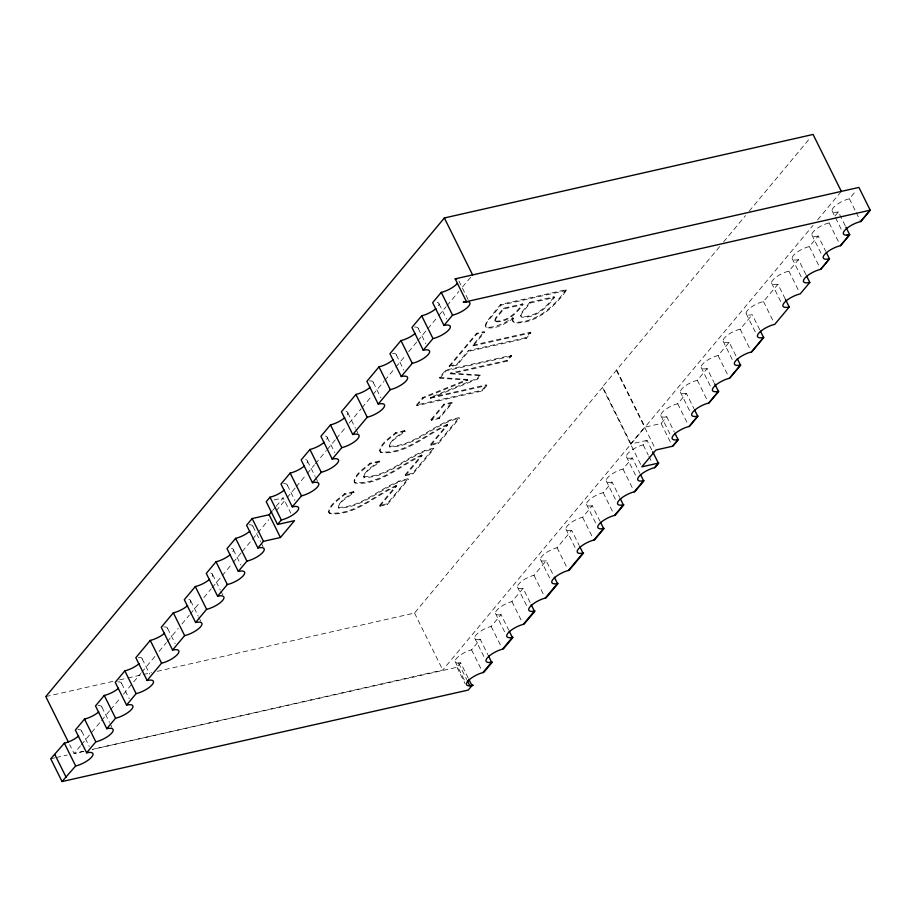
<?xml version="1.0" encoding="UTF-8"?>
<svg xmlns="http://www.w3.org/2000/svg" width="916" height="916" viewBox="0 0 916 916"><rect width="100%" height="100%" fill="white"/><g stroke="black" fill="none" stroke-linecap="round" stroke-linejoin="round"><path stroke-width="0.69" stroke-dasharray="4.58 3.44" d="M354.137 492.35L344.828 494.445C339.183 499.678 330.573 504.155 328.901 512.296L328.546 511.586C330.218 503.445 338.828 498.957 344.473 493.735L353.782 491.629C350.839 496.667 341.187 499.575 338.439 506.262L338.565 508.025C364.282 508.323 383.747 484.129 408.341 479.446L407.986 478.736C383.392 483.419 363.927 507.613 338.21 507.315L338.084 505.54L342.779 499.861L353.782 491.629M379.671 461.801L370.362 463.897C364.717 469.129 356.106 473.618 354.435 481.747L354.091 481.037C355.751 472.908 364.362 468.42 370.007 463.187L379.316 461.091C376.373 466.13 366.721 469.038 363.973 475.713L364.099 477.488C389.815 477.786 409.28 453.592 433.875 448.909L433.52 448.199C408.925 452.882 389.46 477.076 363.744 476.767L363.618 475.003L368.312 469.324L379.316 461.091M405.204 431.264L395.895 433.36C390.25 438.592 381.64 443.081 379.98 451.21L379.625 450.5C381.285 442.359 389.895 437.882 395.54 432.65L404.849 430.554C401.906 435.581 392.254 438.501 389.506 445.176L389.632 446.939C415.349 447.248 434.814 423.055 459.408 418.372L459.053 417.65C434.459 422.333 414.994 446.539 389.277 446.229L389.151 444.466L393.846 438.787L404.849 430.554M512.536 320.6L512.994 317.875L503.422 323.44L493.907 326.817L487.564 327.424L485.892 326.737L485.297 325.34L486.602 321.665L500.617 304.455L566.019 289.731L566.363 290.441C554.409 307.112 536.261 323.898 514.414 322.913L512.536 320.6L514.071 322.203C535.906 323.188 554.065 306.402 566.019 289.731M512.891 321.31L512.994 317.875M494.72 320.382L495.716 317.783L503.514 308.2L522.67 303.883L523.013 304.593C516.613 313.432 507.246 322.672 495.476 321.768L494.72 320.382L495.075 321.092C506.88 321.917 516.246 312.757 522.67 303.883M495.075 321.092L496.071 318.493L503.869 308.91L523.013 304.593M80.459 745.83L74.07 753.513L69.673 744.662M81.375 744.731L100.577 721.682M101.493 720.583L109.714 710.713M110.63 709.614L119.767 698.633M123.431 694.236L140.789 673.386M141.705 672.287L155.422 655.822M159.075 651.436L166.391 642.654M167.307 641.555L178.276 628.376M181.929 623.991L189.246 615.208M190.162 614.109L200.215 602.03M203.867 597.644L211.184 588.862M212.1 587.763L221.237 576.782M222.153 575.695L232.206 563.615M233.122 562.516L241.343 552.634M242.259 551.535L256.881 533.971M257.797 532.883L268.766 519.704M276.082 510.922L286.136 498.854M287.051 497.754L295.284 487.873M296.189 486.774L306.253 474.706M307.158 473.606L314.474 464.824M315.39 463.725L326.359 450.546M327.275 449.458L335.496 439.577M336.412 438.478L345.55 427.497M349.214 423.112L361.099 408.834M362.003 407.735L372.068 395.666M372.972 394.567L383.941 381.4M384.857 380.3L394.922 368.221M395.827 367.121L404.975 356.152M408.628 351.755L416.86 341.874M417.765 340.775L426.913 329.806M427.829 328.707L437.882 316.627M438.798 315.528L446.103 306.745M447.019 305.658L458.905 291.38M462.557 286.994L470.79 277.113M157.117 671.359L414.524 613.056L602.751 387.021L631.021 443.951M640.582 464.309L602.27 387.125L719.942 246.29M723.594 241.904L745.51 215.592M749.162 211.207L810.328 137.744M468.202 678.023L460.668 662.841L456.947 667.283L92.161 749.437L442.783 669.997L813.03 225.382M817.599 219.897L841.335 191.387M272.647 510.521L275.292 507.361M276.174 506.308L283.216 497.892L290.75 513.075M416.585 404.964L422.871 397.452L467.481 379.442L467.836 380.151L423.215 398.162L416.94 405.674L416.585 404.964L481.988 390.227L486.51 384.823L486.865 385.533L482.343 390.937L416.94 405.674M467.836 380.151L439.92 378.194L439.565 377.484L445.726 370.098L511.128 355.374L511.483 356.084L507.258 361.133L450.901 373.831L450.558 373.121L506.903 360.423L511.128 355.374M472.828 345.195L530.501 332.21L530.856 332.92L526.334 338.325L468.66 351.32L457.244 364.98L449.504 366.721L449.161 366.011L476.515 333.275L484.243 331.535L484.598 332.245L473.183 345.905L472.828 345.195L484.243 331.535M439.92 378.194L446.081 370.82L511.483 356.084M449.504 366.721L476.87 333.996L484.598 332.245M566.363 290.441L500.96 305.177L486.957 322.375L485.652 326.05L486.247 327.447C495.842 329.863 505.403 323.245 513.349 318.596M449.161 366.011L456.889 364.259L468.305 350.61L525.979 337.615L530.501 332.21M431.012 419.562L443.894 404.151L451.84 402.364L452.195 403.074L439.314 418.486L431.367 420.272L431.012 419.562L438.959 417.765L451.84 402.364M431.367 420.272L444.249 404.861L452.195 403.074M529.906 302.246L521.479 312.631L520.551 315.115L521.364 317.073C535.036 318.676 546.863 307.81 554.42 297.517L554.065 296.807L529.906 302.246L530.261 302.967L521.834 313.341L520.895 315.825L521.364 317.073M477.362 378.274L480.099 374.999L480.453 375.709L477.717 378.984L430.509 398.22L430.154 397.51L477.362 378.274L477.717 378.984M379.487 505.529L396.204 485.537L396.559 486.247L379.842 506.239L379.487 505.529L386.999 503.846L407.986 478.736M405.021 474.992L421.738 455L422.093 455.71L405.376 475.702L405.021 474.992L412.532 473.297L433.52 448.199M430.554 444.455L447.271 424.452L447.626 425.161L430.909 445.165L430.554 444.455L438.066 442.76L459.053 417.65M554.065 296.807C546.509 307.1 534.681 317.966 521.009 316.352M379.842 506.239L387.353 504.556L408.341 479.446M405.376 475.702L412.887 474.007L433.875 448.909M430.909 445.165L438.421 443.47L459.408 418.372M759.799 329.897L752.265 314.715L749.941 315.07A13.122 4.294 -26.4 0 1 747.422 310.49A13.122 4.294 -26.4 0 1 760.555 302.383L763.475 301.547L777.936 284.246L785.47 299.429M777.936 284.246L775.394 284.636A13.122 4.294 -26.4 0 1 772.864 280.056A13.122 4.294 -26.4 0 1 785.997 271.949L788.916 271.113L798.489 259.663L806.034 274.846M460.668 662.841L456.958 663.024A13.122 4.294 -26.4 0 1 457.244 657.642A13.122 4.294 -26.4 0 1 469.565 650.417L471.545 649.845L480.282 639.414L487.816 654.597M480.282 639.414L478.53 639.689A13.122 4.294 -26.4 0 1 476.011 635.109A13.122 4.294 -26.4 0 1 489.144 627.002L491.182 626.418L501.052 614.636L508.586 629.819M501.052 614.636L499.254 614.911A13.122 4.294 -26.4 0 1 496.735 610.319A13.122 4.294 -26.4 0 1 509.869 602.213L511.941 601.617L523.082 588.324L530.616 603.507M523.082 588.324L521.238 588.61A13.122 4.294 -26.4 0 1 518.719 584.03A13.122 4.294 -26.4 0 1 531.852 575.924L533.982 575.305L546.176 560.752L553.711 575.935M546.176 560.752L544.287 561.05A13.122 4.294 -26.4 0 1 541.768 556.459A13.122 4.294 -26.4 0 1 554.901 548.352L557.088 547.722L571.676 530.307L579.21 545.489M571.676 530.307L569.729 530.604A13.122 4.294 -26.4 0 1 567.21 526.024A13.122 4.294 -26.4 0 1 580.343 517.918L582.599 517.277L592.274 505.712L599.808 520.895M592.274 505.712L590.293 506.021A13.122 4.294 -26.4 0 1 587.763 501.441A13.122 4.294 -26.4 0 1 600.896 493.335L603.209 492.671L612.071 482.091L619.605 497.274M612.071 482.091L610.045 482.4A13.122 4.294 -26.4 0 1 607.514 477.82A13.122 4.294 -26.4 0 1 620.647 469.713L623.006 469.038L632.269 457.966L639.815 473.148M632.269 457.966L630.208 458.286A13.122 4.294 -26.4 0 1 627.678 453.706A13.122 4.294 -26.4 0 1 640.811 445.6L643.215 444.901L647.028 440.344L652.684 451.737M647.028 440.344L630.529 444.065L644.612 427.222L661.146 423.501L666.756 416.803L674.29 431.986M666.756 416.803L664.615 417.135A13.122 4.294 -26.4 0 1 662.085 412.555A13.122 4.294 -26.4 0 1 675.218 404.448L677.703 403.727L686.37 393.376L693.916 408.559M686.37 393.376L684.195 393.72A13.122 4.294 -26.4 0 1 681.664 389.128A13.122 4.294 -26.4 0 1 694.797 381.022L697.328 380.3L707.141 368.587L714.045 382.51M707.141 368.587L704.908 368.93A13.122 4.294 -26.4 0 1 702.389 364.35A13.122 4.294 -26.4 0 1 715.522 356.244L718.098 355.5L729.17 342.286L736.704 357.469M729.17 342.286L726.892 342.641A13.122 4.294 -26.4 0 1 724.373 338.05A13.122 4.294 -26.4 0 1 737.506 329.943L740.139 329.188L752.265 314.715M798.489 259.663L795.947 260.052A13.122 4.294 -26.4 0 1 793.428 255.472A13.122 4.294 -26.4 0 1 806.561 247.366L809.355 246.553L818.16 236.053L825.694 251.236M818.16 236.053L815.698 236.431A13.122 4.294 -26.4 0 1 813.179 231.851A13.122 4.294 -26.4 0 1 826.301 223.733L829.152 222.92L830.823 220.916M835.014 215.924L838.358 211.928L845.273 225.84M838.358 211.928L835.861 212.306A13.11 4.294 -26.4 0 1 834.144 206.856A13.11 4.294 -26.4 0 1 849.372 198.783L856.3 190.517M447.271 424.452C426.032 433.646 404.689 454.886 380.266 451.783L380.621 452.504C405.044 455.595 426.387 434.356 447.626 425.161M421.738 455C400.498 464.183 379.155 485.423 354.732 482.331L355.087 483.041C379.51 486.133 400.853 464.904 422.093 455.71M396.204 485.537C374.965 494.732 353.622 515.96 329.199 512.868L329.554 513.578C353.977 516.67 375.32 495.442 396.559 486.247M45.8 696.584L113.973 681.138M119.549 679.878L126.5 678.298M127.897 677.989L141.808 674.829M143.194 674.519L151.541 672.63M530.261 302.967L554.42 297.517M473.183 345.905L530.856 332.92M430.154 397.51L486.51 384.823M430.509 398.22L486.865 385.533M274.067 499.953L283.216 497.892M50.746 758.769L54.857 757.841M56.231 757.532L67.2 755.059M450.558 373.121L480.099 374.999M450.901 373.831L480.453 375.709M439.565 377.484L467.481 379.442M379.625 450.5L380.621 452.504M354.091 481.037L355.087 483.041M328.546 511.586L329.554 513.578M849.361 198.795L855.647 211.447M856.277 212.707L860.044 220.298M832.003 210.691L841.426 229.676M829.152 222.92L839.835 244.435M811.839 234.817L821.892 255.06M809.355 246.553L820.038 268.067M792.088 258.438L802.771 279.941M788.916 271.113L798.97 291.357M771.535 283.021L781.588 303.265M763.475 301.547L774.146 323.05M746.093 313.455L756.135 333.699M740.139 329.188L750.193 349.431M723.045 341.015L733.098 361.259M718.098 355.5L728.151 375.743M701.061 367.316L711.102 387.56M697.328 380.3L707.381 400.544M680.336 392.094L690.389 412.349M677.703 403.727L688.385 425.242M660.757 415.52L670.81 435.764M661.146 423.501L671.188 443.745M616.766 370.19L645.024 427.131M616.342 370.282L654.665 447.466M643.215 444.901L648.242 455.023M648.872 456.294L652.009 462.614M626.349 456.672L636.402 476.915M623.006 469.038L633.048 489.281M606.186 480.785L616.239 501.029M603.209 492.671L613.88 514.185M525.979 337.615L526.334 338.325M512.639 317.955L512.994 318.665M503.514 308.2L503.869 308.91M500.617 304.455L500.96 305.177M586.435 504.407L596.488 524.65M506.903 360.423L507.258 361.133M582.599 517.277L593.27 538.78M485.892 326.737L486.247 327.447M468.065 299.452L458.641 280.468A13.122 4.294 -26.4 0 1 458.366 281.819M476.515 333.275L476.87 333.996M565.882 528.99L575.935 549.234M468.305 350.61L468.66 351.32M439.062 303.883L446.596 319.066M481.988 390.227L482.343 390.937M557.088 547.722L567.141 567.966M456.889 364.259L457.244 364.98M540.429 559.424L550.482 579.679M445.726 370.098L446.081 370.82M418.337 328.672L425.883 343.855M533.982 575.305L544.035 595.549M443.894 404.151L444.249 404.861M449.882 419.723L450.225 420.433M438.959 417.765L439.314 418.486M517.391 586.996L527.433 607.239M422.871 397.452L423.215 398.162M396.353 354.961L403.887 370.144M438.066 442.76L438.421 443.47M511.941 601.617L521.994 621.861M424.337 450.26L424.692 450.97M495.396 613.285L505.449 633.54M404.597 430.852L404.952 431.562M373.304 382.533L380.85 397.716M395.54 432.65L395.895 433.36M491.182 626.418L501.224 646.662M412.532 473.297L412.887 474.007M389.277 446.229L389.632 446.939M398.804 480.808L399.158 481.518M474.683 638.074L484.106 657.047M379.064 461.389L379.419 462.099M471.545 649.845L482.228 671.359M347.862 412.967L355.397 428.15M356.026 429.409L357.916 433.211M370.007 463.187L370.362 463.897M386.999 503.846L387.353 504.556M458.55 663.092L466.725 679.535M363.744 476.767L364.099 477.488M455.103 661.489L465.156 681.733M456.947 667.283L465.11 683.725M414.524 613.056L442.783 669.997M327.31 437.55L334.844 452.733M353.53 491.938L353.885 492.648M344.473 493.735L344.828 494.445M338.21 507.315L338.565 508.025M307.558 461.172L315.093 476.354M315.722 477.625L317.6 481.415M287.395 485.285L294.929 500.468M252.988 526.437L260.522 541.619M261.152 542.89L263.029 546.68M233.408 549.863L240.942 565.046M212.684 574.641L220.229 589.824M220.848 591.083L222.737 594.885M190.7 600.942L198.234 616.125M198.864 617.384L200.753 621.185M167.651 628.502L175.196 643.685M142.209 658.936L149.743 674.119M121.645 683.519L129.19 698.713M101.905 707.141L109.439 722.335M110.069 723.594L111.947 727.396M81.742 731.266L89.276 746.448M77.883 729.651A13.122 4.294 -26.4 0 1 80.402 734.231M98.046 705.526A13.122 4.294 -26.4 0 1 100.565 710.106M117.798 681.905A13.122 4.294 -26.4 0 1 120.317 686.485M138.35 657.322A13.122 4.294 -26.4 0 1 140.881 661.902M163.804 626.888A13.122 4.294 -26.4 0 1 166.323 631.467M188.845 599.408A13.122 4.294 -26.4 0 1 189.372 603.907M210.829 573.107A13.122 4.294 -26.4 0 1 211.356 577.607M231.553 548.329A13.122 4.294 -26.4 0 1 232.08 552.829M249.129 524.822A13.122 4.294 -26.4 0 1 251.66 529.402M283.536 483.671A13.122 4.294 -26.4 0 1 286.055 488.251M305.704 459.637A13.122 4.294 -26.4 0 1 306.219 464.137M325.455 436.016A13.122 4.294 -26.4 0 1 325.97 440.516M346.008 411.433A13.122 4.294 -26.4 0 1 346.534 415.933M369.457 380.907A13.122 4.294 -26.4 0 1 371.976 385.499M392.506 353.347A13.122 4.294 -26.4 0 1 395.025 357.927M414.49 327.046A13.122 4.294 -26.4 0 1 417.009 331.638M437.207 302.349A13.122 4.294 -26.4 0 1 437.733 306.849M83.803 751.315L74.07 753.513L83.814 751.326"/><path stroke-width="1.37" d="M841.335 191.387L813.076 134.457L444.352 217.974L45.8 696.584L68.414 742.132M472.209 685.34L468.248 690.057L62.048 781.543L50.746 758.769L64.349 743.174A13.122 4.294 -26.4 0 0 78.627 736.006M98.791 711.892A13.122 4.294 -26.4 0 1 84.512 719.06L75.341 730.041L86.642 752.815A13.122 4.294 -26.4 0 1 91.715 757.005A13.122 4.294 -26.4 0 1 75.662 765.948L62.048 781.543M118.542 688.271A13.122 4.294 -26.4 0 1 104.264 695.439L95.504 705.927L106.806 728.701A13.122 4.294 -26.4 0 1 111.878 732.892A13.122 4.294 -26.4 0 1 95.825 741.834L86.642 752.815M139.095 663.688A13.122 4.294 -26.4 0 1 124.828 670.844L115.244 682.305L126.557 705.08A13.122 4.294 -26.4 0 1 131.629 709.27A13.122 4.294 -26.4 0 1 115.576 718.213L106.806 728.701M164.536 633.242A13.122 4.294 -26.4 0 1 150.27 640.41L135.808 657.711L147.11 680.485A13.122 4.294 -26.4 0 1 152.182 684.676A13.122 4.294 -26.4 0 1 136.129 693.63L126.557 705.08M187.585 605.682A13.122 4.294 -26.4 0 1 173.319 612.85L161.25 627.277L172.563 650.051A13.122 4.294 -26.4 0 1 177.624 654.242A13.122 4.294 -26.4 0 1 161.571 663.184L147.11 680.485M209.569 579.381A13.122 4.294 -26.4 0 1 195.303 586.549L184.299 599.717L195.6 622.491A13.122 4.294 -26.4 0 1 200.673 626.681A13.122 4.294 -26.4 0 1 184.62 635.624L172.563 650.051M230.294 554.604A13.122 4.294 -26.4 0 1 216.027 561.771L206.283 573.416L217.596 596.19A13.122 4.294 -26.4 0 1 222.657 600.381A13.122 4.294 -26.4 0 1 206.604 609.323L195.6 622.491M249.873 531.188A13.122 4.294 -26.4 0 1 235.607 538.356L227.008 548.638L238.309 571.412A13.122 4.294 -26.4 0 1 243.381 575.603A13.122 4.294 -26.4 0 1 227.328 584.545L217.596 596.19M271.777 511.575L269.132 514.735L252.152 518.559L246.587 525.212L257.888 547.997A13.122 4.294 -26.4 0 1 262.961 552.176A13.122 4.294 -26.4 0 1 246.908 561.13L238.309 571.412M284.281 490.037A13.122 4.294 -26.4 0 1 270.002 497.205L266.235 501.716L277.537 524.49L294.517 520.666L280.433 537.509L263.453 541.333L257.888 547.997M304.444 465.923A13.122 4.294 -26.4 0 1 290.166 473.091L280.994 484.06L292.296 506.846A13.122 4.294 -26.4 0 1 297.368 511.025A13.122 4.294 -26.4 0 1 281.315 519.979L277.537 524.49M324.195 442.302A13.122 4.294 -26.4 0 1 309.917 449.47L301.158 459.947L312.459 482.721A13.122 4.294 -26.4 0 1 317.531 486.911A13.122 4.294 -26.4 0 1 301.478 495.865L292.296 506.846M344.748 417.707A13.122 4.294 -26.4 0 1 330.481 424.875L320.909 436.325L332.21 459.099A13.122 4.294 -26.4 0 1 337.283 463.29A13.122 4.294 -26.4 0 1 321.23 472.244L312.459 482.721M370.201 387.273A13.122 4.294 -26.4 0 1 355.923 394.441L341.462 411.742L352.763 434.516A13.122 4.294 -26.4 0 1 357.835 438.707A13.122 4.294 -26.4 0 1 341.783 447.649L332.21 459.099M393.239 359.713A13.122 4.294 -26.4 0 1 378.972 366.881L366.904 381.308L378.216 404.082A13.122 4.294 -26.4 0 1 383.289 408.273A13.122 4.294 -26.4 0 1 367.236 417.215L352.763 434.516M415.234 333.413A13.122 4.294 -26.4 0 1 400.956 340.58L389.953 353.736L401.265 376.522A13.122 4.294 -26.4 0 1 406.326 380.701A13.122 4.294 -26.4 0 1 390.273 389.655L378.216 404.082M435.947 308.635A13.122 4.294 -26.4 0 1 421.681 315.802L411.937 327.447L423.249 350.221A13.122 4.294 -26.4 0 1 428.322 354.412A13.122 4.294 -26.4 0 1 412.269 363.354L401.265 376.522M457.313 283.433A13.122 4.294 -26.4 0 1 441.26 292.376L432.661 302.658L443.962 325.432A13.122 4.294 -26.4 0 1 449.035 329.623A13.122 4.294 -26.4 0 1 432.982 338.577L423.249 350.221M443.962 325.432L452.561 315.161A13.122 4.294 -26.4 0 0 466.839 307.994A13.122 4.294 -26.4 0 0 468.087 301.707L463.542 302.017M785.47 299.429L789.237 307.02L774.776 324.321L771.856 325.157A13.122 4.294 -26.4 0 0 758.723 333.264A13.122 4.294 -26.4 0 0 761.253 337.844L763.795 337.454L751.727 351.881L748.807 352.717A13.122 4.294 -26.4 0 0 735.674 360.835A13.122 4.294 -26.4 0 0 738.204 365.415L740.746 365.015L729.743 378.182L726.823 379.018A13.122 4.294 -26.4 0 0 713.69 387.125A13.122 4.294 -26.4 0 0 716.22 391.705L718.762 391.315L709.03 402.96L706.11 403.807A13.122 4.294 -26.4 0 0 692.977 411.914A13.122 4.294 -26.4 0 0 695.496 416.494L698.038 416.104L689.45 426.375L686.531 427.222A13.122 4.294 -26.4 0 0 673.397 435.329A13.122 4.294 -26.4 0 0 675.916 439.909L678.458 439.52L672.894 446.172L655.913 449.996L641.83 466.839L658.81 463.015L655.043 467.526L652.123 468.374A13.122 4.294 -26.4 0 0 638.99 476.48A13.122 4.294 -26.4 0 0 641.509 481.06L644.051 480.671L634.88 491.652L631.96 492.487A13.122 4.294 -26.4 0 0 618.827 500.594A13.122 4.294 -26.4 0 0 621.346 505.174L623.888 504.785L615.128 515.273L612.209 516.109A13.122 4.294 -26.4 0 0 599.075 524.215A13.122 4.294 -26.4 0 0 601.594 528.795L604.148 528.406L594.564 539.856L591.644 540.692A13.122 4.294 -26.4 0 0 578.511 548.798A13.122 4.294 -26.4 0 0 581.042 553.39L583.584 552.989L569.122 570.29L566.202 571.126A13.122 4.294 -26.4 0 0 553.069 579.244A13.122 4.294 -26.4 0 0 555.588 583.824L558.142 583.423L546.073 597.85L543.154 598.698A13.122 4.294 -26.4 0 0 530.02 606.804A13.122 4.294 -26.4 0 0 532.551 611.384L535.093 610.995L524.089 624.151L521.17 624.987A13.122 4.294 -26.4 0 0 508.036 633.105A13.122 4.294 -26.4 0 0 510.555 637.685L513.109 637.284L503.365 648.94L500.445 649.776A13.122 4.294 -26.4 0 0 487.312 657.883A13.122 4.294 -26.4 0 0 489.842 662.463L492.384 662.073L483.785 672.355L480.866 673.191A13.122 4.294 -26.4 0 0 468.545 680.416A13.122 4.294 -26.4 0 0 468.259 685.798L472.805 685.489M806.664 276.105L809.801 282.437L800.229 293.887L797.309 294.723A13.122 4.294 -26.4 0 0 784.176 302.83A13.122 4.294 -26.4 0 0 786.695 307.41L789.237 307.02M482.858 672.619L491.594 662.199L488.446 655.867M502.483 649.192L512.353 637.41L509.216 631.078M523.254 624.391L534.383 611.098L531.246 604.778M545.295 598.079L557.478 583.526L554.34 577.206M568.389 570.496L582.977 553.081L579.839 546.76M593.9 540.051L603.587 528.486L600.438 522.166M614.51 515.445L623.372 504.865L620.235 498.533M634.307 491.812L643.582 480.74L640.444 474.419M654.516 467.675L658.341 463.13L652.684 451.737M672.447 446.275L678.058 439.577L674.92 433.257M689.004 426.501L697.683 416.15L694.534 409.83M708.64 403.074L718.442 391.361L714.675 383.77M729.411 378.274L740.472 365.06L737.334 358.74M751.441 351.962L763.566 337.489L760.429 331.168M820.667 269.327L829.461 258.827L826.324 252.495M840.464 245.694L849.67 234.702L845.903 227.111M860.674 221.569L870.2 210.188L858.899 187.414L455.172 278.865L466.496 301.639L463.244 302.372L870.2 210.188L860.674 221.569A13.11 4.294 -26.4 0 0 845.445 229.63A13.11 4.294 -26.4 0 0 847.174 235.08M473.103 685.134L469.862 685.866L467.343 680.806M847.163 235.091L849.716 234.691L840.533 245.671L837.613 246.519A13.122 4.294 -26.4 0 0 824.48 254.625A13.122 4.294 -26.4 0 0 826.999 259.205L829.553 258.816L820.782 269.293L817.862 270.14A13.122 4.294 -26.4 0 0 804.729 278.246A13.122 4.294 -26.4 0 0 807.248 282.826L809.801 282.437M455.183 278.865L456.786 278.933M444.352 217.974L472.61 274.914M441.26 292.376L452.561 315.161M421.681 315.802L432.982 338.577M400.956 340.58L412.269 363.354M378.972 366.881L390.273 389.655M355.923 394.441L367.236 417.215M468.832 679.294L471.969 685.615M330.481 424.875L341.783 447.649M309.917 449.47L321.23 472.244M290.166 473.091L301.478 495.865M270.002 497.205L281.315 519.979M269.132 514.735L280.433 537.509M252.152 518.559L263.453 541.333M235.607 538.356L246.908 561.13M216.027 561.771L227.328 584.545M195.303 586.549L206.604 609.323M173.319 612.85L184.62 635.624M150.27 640.41L161.571 663.184M124.828 670.844L136.129 693.63M104.264 695.439L115.576 718.213M84.512 719.06L95.825 741.834M64.349 743.174L75.662 765.948M54.846 754.544L66.158 777.318"/></g></svg>
